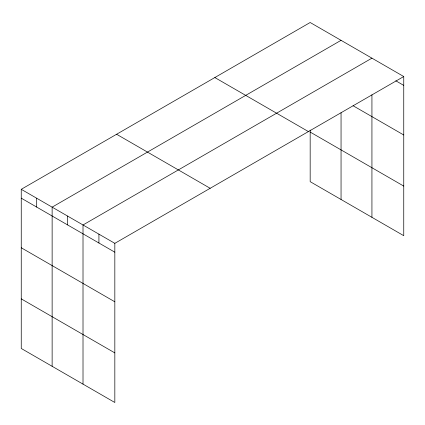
<?xml version="1.0" encoding="UTF-8"?>
<svg xmlns="http://www.w3.org/2000/svg" width="425" height="425" viewBox="0 0 425 425"><rect width="100%" height="100%" fill="white"/><g stroke="black" fill="none" stroke-linecap="round" stroke-linejoin="round"><path stroke-width="0.64" d="M371.933 94.796L371.933 217.324M21.25 189.311L114.83 243.339L114.83 402.496L21.25 348.468L21.25 189.311L310.17 22.504L403.75 76.532L403.75 235.689L310.17 181.661L310.17 130.071M341.052 40.333L52.132 207.14L52.132 366.297M371.933 58.161L83.013 224.968L83.013 384.126M114.83 243.339L403.75 76.532M395.797 80.793L403.75 85.388M353.058 105.724L403.75 134.985M310.17 132.063L403.75 186.092M214.827 77.547L308.407 131.58M116.593 134.263L210.173 188.291M21.25 198.162L114.83 252.195M21.25 247.764L114.83 301.793M21.25 298.865L114.83 352.899M341.052 112.726L341.052 199.49M98.924 234.154L98.924 243.01M67.575 216.054L67.575 224.91M36.693 198.225L36.693 207.076"/></g></svg>
